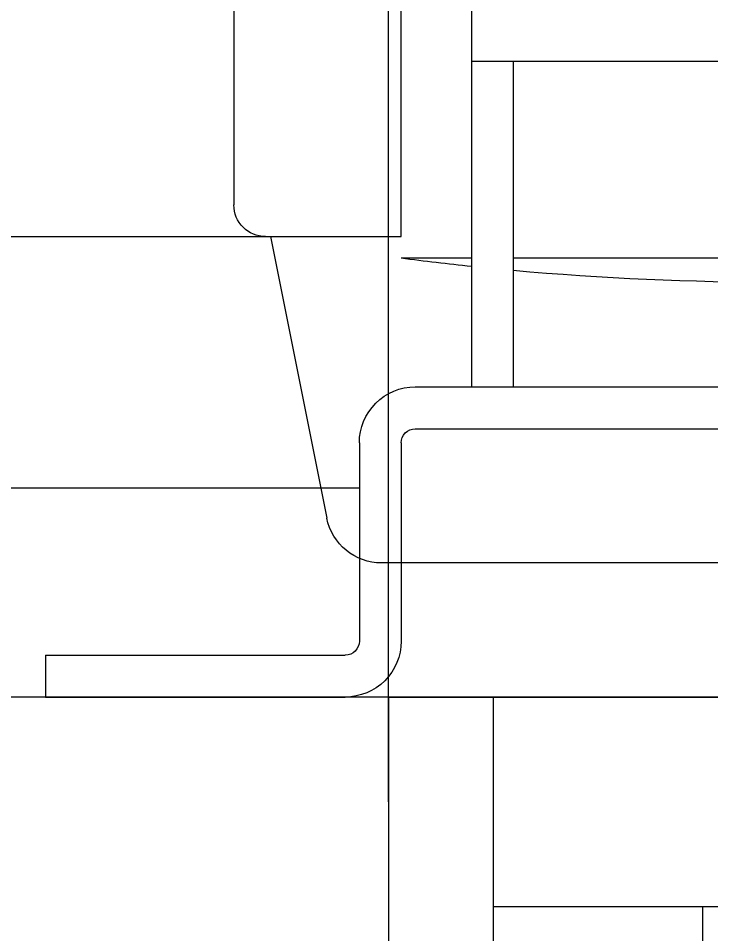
# Model space of a CAD drawing. Header units: millimetres. Extents: x -2143172 to 5255, y -610845 to 279739.
# Drawn here: x -1086806 to -1086640.4, y -582424.7 to -582206 of the extents above; entities that cross this region are included whole.
import ezdxf

# ---------------------------------------------------------------- set-up
doc = ezdxf.new("R2010")
doc.units = ezdxf.units.MM
doc.header["$LTSCALE"] = 30
doc.layers.get('0').update_dxf_attribs({"lineweight": 5})
doc.layers.get('Defpoints').update_dxf_attribs({"lineweight": 5})
for name, color, linetype, lineweight in [('Aluminum', 7, 'Continuous', 5), ('dims.', 152, 'Continuous', 5), ('LOADING', 163, 'Continuous', 5), ('Walls', 32, 'Continuous', 5)]:
    doc.layers.add(name, color=color, linetype=linetype, lineweight=lineweight)
doc.styles.add('SIMPLEX', font='SIMPLEX.shx', dxfattribs={"height": 150})
doc.dimstyles.new('Buk', dxfattribs={"dimtxt": 150, "dimasz": 50, "dimexe": 20, "dimexo": 25, "dimgap": 20, "dimtad": 1, "dimdec": 0, "dimrnd": 5, "dimdsep": 46, "dimtxsty": 'SIMPLEX', "dimcen": 0, "dimdle": 20, "dimclrd": 256, "dimclre": 256, "dimclrt": 256, "dimadec": 0, "dimazin": 0, "dimtfac": 0.0075, "dimtdec": 0, "dimtmove": 1, "dimatfit": 2, "dimldrblk": 'ARCHTICK', "dimfxl": 1, "dimtolj": 1, "dimtzin": 0, "dimlwd": -1, "dimlwe": -1, "dimarcsym": 0})

# ---------------------------------------------------------------- blocks, each defined once
blk = doc.blocks.new('*D273')
at = {"layer": 'Defpoints', "color": 0, "transparency": 16777216}
for p in [(-1088117.442808683, -582032.015458561), (-1088117.442808683, -582368.1243099435, 0.1044569282064471), (-1086717.442808683, -582368.1243099435, 0.1044569282112153)]:
    blk.add_point(p, dxfattribs=at)
at = {"layer": 'dims.', "linetype": 'Continuous', "transparency": 16777216}
for p, q in [((-1088117.442808683, -582343.1243099435), (-1088117.442808683, -582012.015458561)), ((-1086717.442808683, -582343.1243099435), (-1086717.442808683, -582012.015458561))]:
    blk.add_line(p, q, dxfattribs=at)
at = {"layer": 'dims.', "transparency": 16777216}
blk.add_line((-1086767.442808683, -582032.015458561), (-1088067.442808683, -582032.015458561), dxfattribs=at)
for points in [[(-1088067.442808683, -582023.6821252276), (-1088067.442808683, -582040.3487918944), (-1088117.442808683, -582032.015458561)], [(-1086767.442808683, -582023.6821252276), (-1086767.442808683, -582040.3487918944), (-1086717.442808683, -582032.015458561)]]:
    blk.add_solid(points, dxfattribs=at)
at = {"layer": 'dims.', "transparency": 16777216, "insert": (-1087417.442808683, -581937.015458561), "char_height": 150, "attachment_point": 5, "style": 'SIMPLEX'}
blk.add_mtext('\\A1;1400', dxfattribs=at)
blk = doc.blocks.new('_ArchTick')
at = {"color": 0, "linetype": 'ByBlock', "const_width": 0.15}
blk.add_lwpolyline([(-0.5, -0.5), (0.5, 0.5)], dxfattribs=at)
blk = doc.blocks.new('*D274')
at = {"layer": 'Defpoints', "color": 0, "transparency": 16777216}
for p in [(-1085517.442808682, -582182.7340011427), (-1086717.442808683, -582418.1243099435, 0.1044569282136656), (-1085517.442808682, -582418.1243099435, 0.1044569282112153)]:
    blk.add_point(p, dxfattribs=at)
at = {"layer": 'dims.', "linetype": 'Continuous', "transparency": 16777216}
for p, q in [((-1086717.442808683, -582393.1243099435), (-1086717.442808683, -582162.7340011427)), ((-1085517.442808682, -582393.1243099435), (-1085517.442808682, -582162.7340011427))]:
    blk.add_line(p, q, dxfattribs=at)
at = {"layer": 'dims.', "transparency": 16777216}
blk.add_line((-1086667.442808683, -582182.7340011427), (-1085567.442808682, -582182.7340011427), dxfattribs=at)
for points in [[(-1086667.442808683, -582174.4006678093), (-1086667.442808683, -582191.067334476), (-1086717.442808683, -582182.7340011427)], [(-1085567.442808682, -582174.4006678093), (-1085567.442808682, -582191.067334476), (-1085517.442808682, -582182.7340011427)]]:
    blk.add_solid(points, dxfattribs=at)
at = {"layer": 'dims.', "transparency": 16777216, "insert": (-1086117.442808683, -582087.7340011427), "char_height": 150, "attachment_point": 5, "style": 'SIMPLEX'}
blk.add_mtext('\\A1;1200', dxfattribs=at)
blk = doc.blocks.new('A$C37be4daf')
at = {"layer": 'Aluminum', "color": 5}
for p, q in [((1341.012708463881, 548.2350409720093), (1341.012708463881, 598.2350409720093)), ((1391.012708463881, 498.2350409720093), (1391.012708463881, 598.2350409720093)), ((1391.012708463881, 548.2350409720093), (241.0127084634878, 548.2350409721257)), ((1416.012708463881, 498.2350409720093), (216.0127084634878, 498.2350409721257))]:
    blk.add_line(p, q, dxfattribs=at)
at = {"layer": 'Walls'}
blk.add_line((1416.012708463881, 498.2350409720093), (1416.012708463881, 598.2350409720093), dxfattribs=at)
blk = doc.blocks.new('DE13269-P')
for p, q in [((0.5026311390830767, 0.04999999999999893), (0.5742743128620891, 0.04999999999999893)), ((0.5026311390830784, 0.03999999999999915), (0.5026311390830767, 0.04999999999999893)), ((0.5026311390830767, 0.03999999999999915), (0.5742743128620891, 0.03999999999999915)), ((0.577631139083076, -0.01073629531703446), (0.577631139083076, 0.03664317377901227)), ((0.587631139083074, -0.01073629531703446), (0.5876311390830775, 0.03664317377901227)), ((0.7692688447736078, 0.01795343923098969), (0.5829381190134555, 0.01795343923099324)), ((0.5563609132454523, -0.06000000000000227), (0.5698420441320025, 0.007222946841991984)), ((-0.577631139083076, 0), (0.577631139083076, 0)), ((0.5909879653040644, -0.01409312153802134), (0.7642743128620868, -0.01409312153802134)), ((0.5909879653040644, -0.02409312153802112), (0.7642743128620868, -0.02409312153802112)), ((0.604427332698263, -0.1018807049317996), (0.604427332698263, -0.02409312153802112)), ((0.6144273326982628, -0.1018807049317996), (0.6144273326982628, -0.02409312153802112)), ((0.604427332698263, -0.05481111734657418), (0.5876311390830757, -0.05481111734657418)), ((0.7419991575792864, -0.05481111734657418), (0.6144273326982628, -0.05481111734657418)), ((-0.577631139083076, -0.06000000000000227), (0.5551967011340562, -0.06000000000000227)), ((0.5551967011340562, -0.06000000000000227), (0.5876311390830757, -0.06000000000000227)), ((0.5876311390830775, -0.06000000000000227), (0.587631139083074, -0.6913276899861733)), ((0.5476311390830784, -0.2160369032960947), (0.5476311390830748, -0.06756556205098008))]:
    blk.add_line(p, q)
blk.add_lwpolyline([(0.7519991575792861, -0.1018807049317996), (0.7519991575792861, -0.1861505847686402), (0.604427332698263, -0.1861505847686402), (0.604427332698263, -0.1018807049317996)], close=True)
for centre, radius, start, end in [((0.5742743128620891, 0.03664317377901227), 0.01335682622098755, 359.9999999999984, 90), ((0.5742743128620891, 0.03664317377901227), 0.00335682622098755, 359.9999999999984, 90), ((0.5829381190134555, 0.004596613010004802), 0.01335682622098755, 89.99999999999889, 168.6601233134544), ((0.5909879653040644, -0.01073629531703446), 0.01335682622098755, 179.9999999999992, 270), ((0.5909879653040644, -0.01073629531703446), 0.00335682622098755, 179.9999999999992, 270), ((0.6776311390830774, -0.755171716853547), 0.7061196565326368, 84.7698061459822, 95.13533984374884), ((0.6776311390830774, -0.755171716853547), 0.7061196565326368, 95.95057611383474, 97.32267541575305), ((0.5551967011340562, -0.06756556205098008), 0.007565562050980468, 90, 180.0000000000004)]:
    blk.add_arc(centre, radius, start, end)
blk = doc.blocks.new('D.131.54.60')
at = {"layer": 'LOADING', "xscale": -1000, "yscale": 1000, "zscale": 1000, "rotation": 270}
blk.add_blockref('DE13269-P', (11800.91505987589, 3000.631139083076), dxfattribs=at)

msp = doc.modelspace()

# ---------------------------------------------------------------- linework, layer by layer
at = {"layer": 'Walls'}
msp.add_line((-1084117.442808682, -582368.1243099435, 0.2089138564774834), (-1088117.442808683, -582368.1243099435, 0.2089138564774834), dxfattribs=at)

# ---------------------------------------------------------------- block references
at = {"rotation": 180}
msp.add_blockref('A$C37be4daf', (-1085301.430100219, -581869.8892689715, 0.2089138564774834), dxfattribs=at)
at = {"layer": 'dims.', "rotation": 270}
msp.add_blockref('D.131.54.60', (-1090302.705086849, -570517.2092500676, 0.104456339301004), dxfattribs=at)

# ---------------------------------------------------------------- dimensions: what is measured, and where the dimension line sits
at = {"layer": 'dims.'}
for base, p1, p2, picture, middle in [((-1088117.442808683, -582032.015458561, 0.1044569282662681), (-1086717.442808683, -582368.1243099435, 0.2089138564774834), (-1088117.442808683, -582368.1243099435, 0.2089138564727152), '*D273', (-1087417.442808683, -581937.015458561, 0.1044569282662681)), ((-1085517.442808682, -582182.7340011427, 0.1044569282662681), (-1086717.442808683, -582418.1243099435, 0.2089138564799336), (-1085517.442808682, -582418.1243099435, 0.2089138564774833), '*D274', (-1086117.442808683, -582087.7340011427, 0.1044569282662681))]:
    dim = msp.add_linear_dim(base=base, p1=p1, p2=p2, dimstyle='Buk', dxfattribs=at)
    dim.commit()
    dim.dimension.update_dxf_attribs({"geometry": picture, "text_midpoint": middle})

doc.saveas('drawing.dxf')
